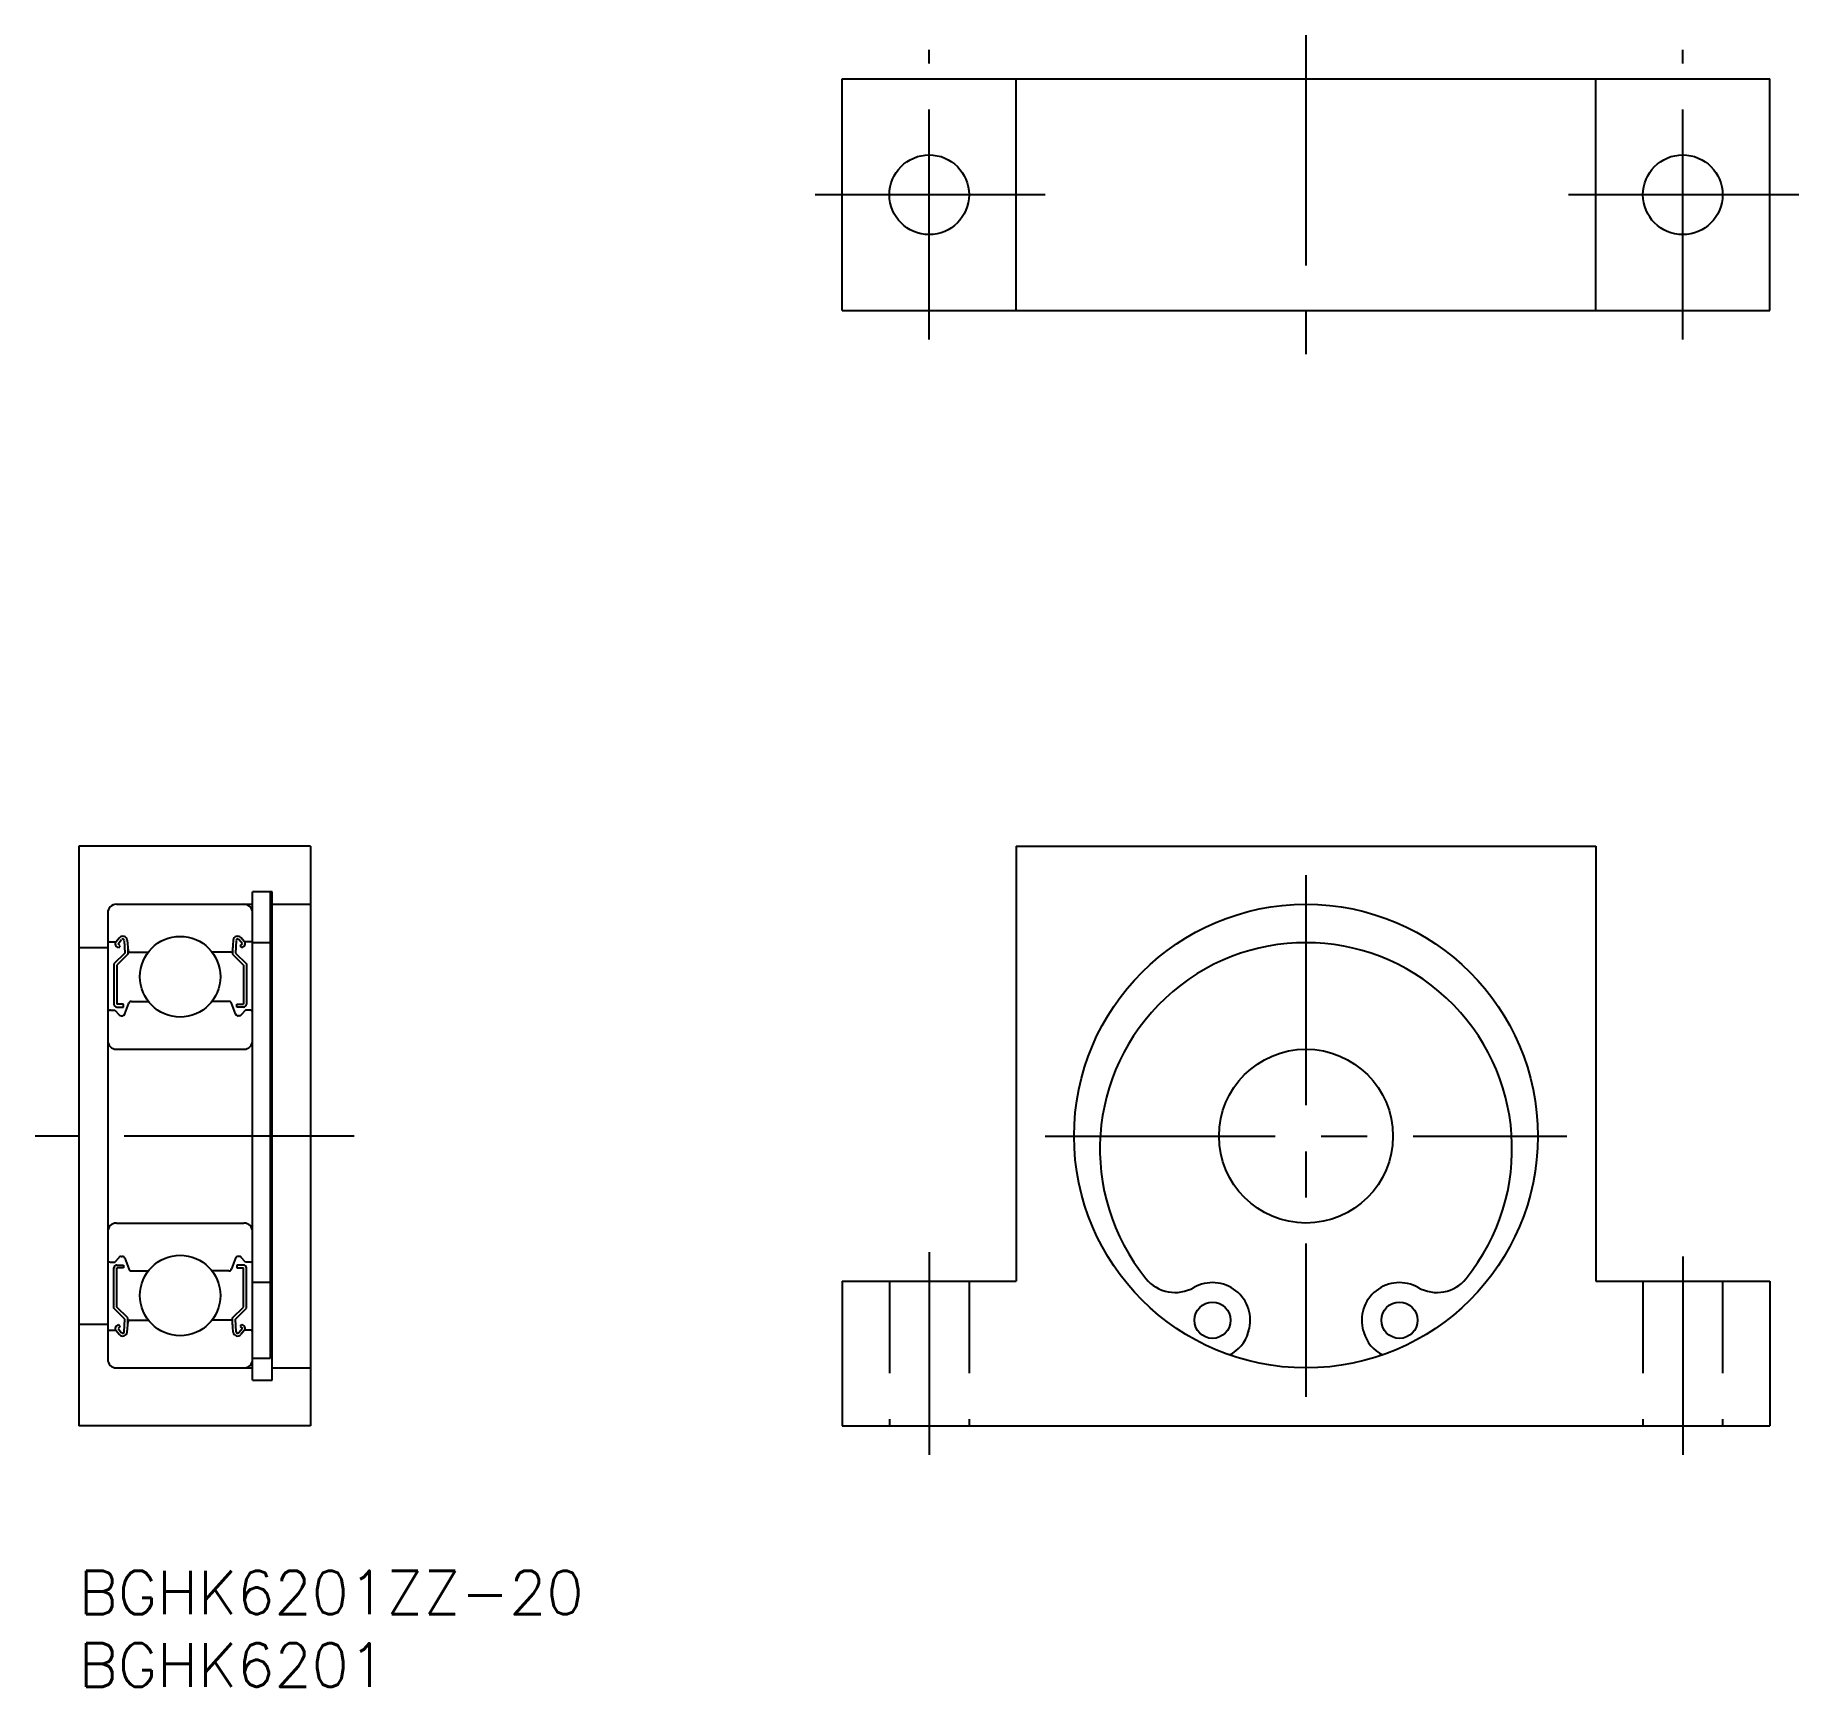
# Model space of a CAD drawing. Extents: x -3 to 119, y -8 to 106.
import ezdxf

# ---------------------------------------------------------------- set-up
doc = ezdxf.new("R2010")
doc.units = 0
doc.header["$LTSCALE"] = 0.5
doc.linetypes.add('CENTER', pattern=[50.8, 31.75, -6.35, 6.35, -6.35])
doc.linetypes.add('DASHED', pattern=[19.05, 12.7, -6.35])
for name, color, linetype in [('MSM_CENTER', 1, 'CENTER'), ('MSM_CONTINUOUS', 7, 'CONTINUOUS'), ('MSM_DASHED', 4, 'DASHED'), ('MSM_PART_NUMBER', 7, 'CONTINUOUS')]:
    doc.layers.add(name, color=color, linetype=linetype)
doc.styles.get("Standard").update_dxf_attribs({"font": 'txt.shx', "height": 3, "bigfont": 'bigfont.shx'})

# ---------------------------------------------------------------- blocks, each defined once
blk = doc.blocks.new('*U4')
at = {"layer": 'MSM_PART_NUMBER'}
blk.add_text('BGHK6201ZZ-20', height=3, dxfattribs=at).set_placement((0, -3))
blk = doc.blocks.new('*U5')
at = {"layer": 'MSM_PART_NUMBER'}
blk.add_text('BGHK6201', height=3, dxfattribs=at).set_placement((0, -8))

msp = doc.modelspace()

# ---------------------------------------------------------------- linework, layer by layer
at = {"layer": 'MSM_CENTER'}
for p, q in [((84.69, 105.97), (84.69, 83.97)), ((58.69, 84.97), (58.69, 104.97)), ((110.69, 84.97), (110.69, 104.97)), ((66.69, 94.97), (50.69, 94.97)), ((118.69, 94.97), (102.69, 94.97)), ((84.69, 48), (84.69, 12)), ((19, 30), (-3, 30)), ((66.69, 30), (102.69, 30)), ((58.69, 22), (58.69, 8)), ((110.69, 21.7), (110.69, 8))]:
    msp.add_line(p, q, dxfattribs=at)
at = {"layer": 'MSM_CONTINUOUS'}
for p, q in [((52.69, 102.97), (116.69, 102.97)), ((52.69, 86.97), (52.69, 102.97)), ((64.69, 86.97), (64.69, 102.97)), ((104.69, 86.97), (104.69, 102.97)), ((116.69, 86.97), (116.69, 102.97)), ((52.69, 86.97), (116.69, 86.97)), ((0, 50), (0, 10)), ((16, 50), (0, 50)), ((16, 50), (16, 10)), ((64.69, 50), (64.69, 20)), ((64.69, 50), (104.69, 50)), ((104.69, 50), (104.69, 20)), ((12, 13.15), (12, 46.85)), ((13.35, 46.85, -1.3), (12, 46.85, -1.3)), ((13.2, 46.85), (13.2, 14.65)), ((13.35, 13.15, -0.1), (13.35, 46.85, -0.1)), ((2, 45.4), (2, 14.6)), ((2.6, 46), (12, 46)), ((13.35, 46, -1.3), (16, 46, -1.3)), ((2, 43), (0, 43)), ((2.1, 43.4), (2.56, 43.4)), ((3.18, 42.63), (2.43, 41.88)), ((2.56, 43.4), (2.81, 43.7)), ((2.74, 42.99), (2.58, 43.12)), ((2.71, 43.27), (2.96, 43.57)), ((2.87, 43.14), (2.71, 43.27)), ((2.74, 42.99), (2.87, 43.14)), ((3.14, 43.51), (3.18, 42.63)), ((3.34, 43.53), (3.4, 42.79)), ((3.38, 43.02), (3.38, 42.55)), ((3.5, 42.7), (4.8, 42.7)), ((10.5, 42.7), (9.2, 42.7)), ((10.66, 43.53), (10.6, 42.79)), ((10.62, 43.02), (10.62, 42.55)), ((10.86, 43.51), (10.82, 42.63)), ((10.82, 42.63), (11.57, 41.88)), ((11.29, 43.27), (11.04, 43.57)), ((11.13, 43.14), (11.29, 43.27)), ((11.26, 42.99), (11.13, 43.14)), ((11.44, 43.4), (11.19, 43.7)), ((11.26, 42.99), (11.42, 43.12)), ((11.9, 43.4), (11.44, 43.4)), ((13.2, 43.35, -1.3), (12, 43.35, -1.3)), ((2.43, 41.88), (2.43, 39.1)), ((3.38, 42.55), (2.63, 41.8)), ((2.63, 41.8), (2.63, 39.1)), ((10.62, 42.55), (11.37, 41.8)), ((11.37, 41.8), (11.37, 39.1)), ((11.57, 41.88), (11.57, 39.1)), ((3.08, 39.1), (2.63, 39.1)), ((3.08, 38.9), (3.08, 39.1)), ((3.18, 38.43), (3.45, 39.17)), ((3.64, 39.3), (4.8, 39.3)), ((10.36, 39.3), (9.2, 39.3)), ((10.82, 38.43), (10.55, 39.17)), ((10.92, 39.1), (11.37, 39.1)), ((10.92, 38.9), (10.92, 39.1)), ((2.2, 38.7), (2.5, 38.7)), ((2.5, 38.7), (2.78, 38.37)), ((2.63, 38.9), (3.08, 38.9)), ((2.93, 38.3), (2.99, 38.3)), ((11.37, 38.9), (10.92, 38.9)), ((11.07, 38.3), (11.01, 38.3)), ((11.5, 38.7), (11.22, 38.37)), ((11.8, 38.7), (11.5, 38.7)), ((2.6, 36), (11.4, 36)), ((0, 30), (0, 30)), ((2.6, 24), (11.4, 24)), ((2.2, 21.3), (2.5, 21.3)), ((2.43, 18.12), (2.43, 20.9)), ((2.5, 21.3), (2.78, 21.63)), ((2.63, 21.1), (3.08, 21.1)), ((2.63, 18.2), (2.63, 20.9)), ((3.08, 20.9), (2.63, 20.9)), ((2.93, 21.7), (2.99, 21.7)), ((3.08, 21.1), (3.08, 20.9)), ((3.18, 21.57), (3.45, 20.83)), ((3.64, 20.7), (4.8, 20.7)), ((10.36, 20.7), (9.2, 20.7)), ((10.82, 21.57), (10.55, 20.83)), ((11.37, 21.1), (10.92, 21.1)), ((10.92, 21.1), (10.92, 20.9)), ((10.92, 20.9), (11.37, 20.9)), ((11.07, 21.7), (11.01, 21.7)), ((11.5, 21.3), (11.22, 21.63)), ((11.37, 18.2), (11.37, 20.9)), ((11.8, 21.3), (11.5, 21.3)), ((11.57, 18.12), (11.57, 20.9)), ((13.2, 19.89, -1.3), (12, 19.89, -1.3)), ((52.69, 20), (64.69, 20)), ((52.69, 20), (52.69, 10)), ((104.69, 20), (116.69, 20)), ((116.69, 20), (116.69, 10)), ((3.18, 17.37), (2.43, 18.12)), ((3.38, 17.45), (2.63, 18.2)), ((3.14, 16.49), (3.18, 17.37)), ((3.34, 16.47), (3.4, 17.21)), ((3.38, 16.98), (3.38, 17.45)), ((3.5, 17.3), (4.8, 17.3)), ((10.5, 17.3), (9.2, 17.3)), ((10.66, 16.47), (10.6, 17.21)), ((10.62, 17.45), (11.37, 18.2)), ((10.62, 16.98), (10.62, 17.45)), ((10.82, 17.37), (11.57, 18.12)), ((10.86, 16.49), (10.82, 17.37)), ((2, 17), (0, 17)), ((2.1, 16.6), (2.56, 16.6)), ((2.56, 16.6), (2.81, 16.3)), ((2.74, 17.01), (2.58, 16.88)), ((2.87, 16.86), (2.71, 16.73)), ((2.71, 16.73), (2.96, 16.43)), ((2.74, 17.01), (2.87, 16.86)), ((11.29, 16.73), (11.04, 16.43)), ((11.26, 17.01), (11.13, 16.86)), ((11.13, 16.86), (11.29, 16.73)), ((11.44, 16.6), (11.19, 16.3)), ((11.26, 17.01), (11.42, 16.88)), ((11.9, 16.6), (11.44, 16.6)), ((80.7, 16.44), (80.74, 16.56)), ((88.65, 16.56), (88.68, 16.44)), ((13.2, 14.65, -1.3), (12, 14.65, -1.3)), ((2.6, 14), (12, 14)), ((5, 14), (5, 14)), ((13.35, 14, -1.3), (16, 14, -1.3)), ((12, 13.15, -1.3), (13.35, 13.15, -1.3)), ((16, 10), (0, 10)), ((52.69, 10), (116.69, 10))]:
    msp.add_line(p, q, dxfattribs=at)
for centre, radius in [((58.69, 94.97), 2.75), ((110.69, 94.97), 2.75), ((84.69, 30), 16), ((7, 41), 2.78), ((84.69, 30), 6), ((7, 19), 2.78), ((78.24, 17.29), 1.25), ((91.14, 17.29), 1.25)]:
    msp.add_circle(centre, radius, dxfattribs=at)
for centre, radius, start, end in [((2.6, 45.4), 0.6, 90, 180), ((11.4, 45.4), 0.6, 0, 90), ((2.1, 43.5), 0.1, 180, 270), ((2.71, 43.27), 0.2, 140.0012, 230.087), ((3.04, 43.5), 0.3, 4.9968, 140.0012), ((3.04, 43.51), 0.1, 2.8198, 140.0002), ((3.5, 42.8), 0.1, 184.9968, 270), ((10.5, 42.8), 0.1, 270, 355.0032), ((10.96, 43.5), 0.3, 39.9988, 175.0032), ((10.96, 43.51), 0.1, 39.9998, 177.1802), ((11.29, 43.27), 0.2, 309.913, 39.9988), ((11.9, 43.5), 0.1, 270, 0), ((84.69, 29.13), 14.22, 320.9849, 219.0151), ((2.63, 39.1), 0.2, 180, 270), ((3.64, 39.1), 0.2, 90, 159.9916), ((10.36, 39.1), 0.2, 20.0084, 90), ((11.37, 39.1), 0.2, 270, 0), ((2.2, 38.5), 0.2, 90, 180), ((2.93, 38.5), 0.2, 219.9952, 270), ((2.99, 38.5), 0.2, 270, 339.9916), ((11.01, 38.5), 0.2, 200.0084, 270), ((11.07, 38.5), 0.2, 270, 320.0048), ((11.8, 38.5), 0.2, 0, 90), ((2.6, 36.6), 0.6, 180, 270), ((11.4, 36.6), 0.6, 270, 0), ((2.6, 23.4), 0.6, 90, 180), ((11.4, 23.4), 0.6, 0, 90), ((2.2, 21.5), 0.2, 180, 270), ((2.63, 20.9), 0.2, 90, 180), ((2.93, 21.5), 0.2, 90, 140.0048), ((2.99, 21.5), 0.2, 20.0084, 90), ((3.64, 20.9), 0.2, 200.0084, 270), ((10.36, 20.9), 0.2, 270, 339.9916), ((11.01, 21.5), 0.2, 90, 159.9916), ((11.07, 21.5), 0.2, 39.9952, 90), ((11.37, 20.9), 0.2, 0, 90), ((11.8, 21.5), 0.2, 270, 0), ((75.66, 21.81), 2.6, 219.0151, 299.7762), ((78.24, 17.29), 2.6, 343.6002, 119.7762), ((91.14, 17.29), 2.6, 60.2238, 196.3998), ((93.73, 21.81), 2.6, 240.2238, 320.9849), ((3.5, 17.2), 0.1, 90, 175.0032), ((10.5, 17.2), 0.1, 4.9968, 90), ((2.1, 16.5), 0.1, 90, 180), ((2.71, 16.73), 0.2, 129.913, 219.9988), ((3.04, 16.5), 0.3, 219.9988, 355.0032), ((3.04, 16.49), 0.1, 219.9998, 357.1802), ((10.96, 16.5), 0.3, 184.9968, 320.0012), ((10.96, 16.49), 0.1, 182.8198, 320.0002), ((11.29, 16.73), 0.2, 320.0012, 50.087), ((11.9, 16.5), 0.1, 0, 90), ((78.31, 17.15), 2.5, 295.9172, 343.6002), ((91.08, 17.15), 2.5, 196.3998, 244.0828), ((2.6, 14.6), 0.6, 180, 270), ((11.4, 14.6), 0.6, 270, 0)]:
    msp.add_arc(centre, radius, start, end, dxfattribs=at)
at = {"layer": 'MSM_DASHED'}
for p, q in [((55.94, 20), (55.94, 10)), ((61.44, 20), (61.44, 10)), ((107.94, 20), (107.94, 10)), ((113.44, 20), (113.44, 10))]:
    msp.add_line(p, q, dxfattribs=at)

# ---------------------------------------------------------------- block references
at = {"layer": 'MSM_CONTINUOUS'}
for name in ['*U4', '*U5']:
    msp.add_blockref(name, (0, 0), dxfattribs=at)

doc.saveas('drawing.dxf')
